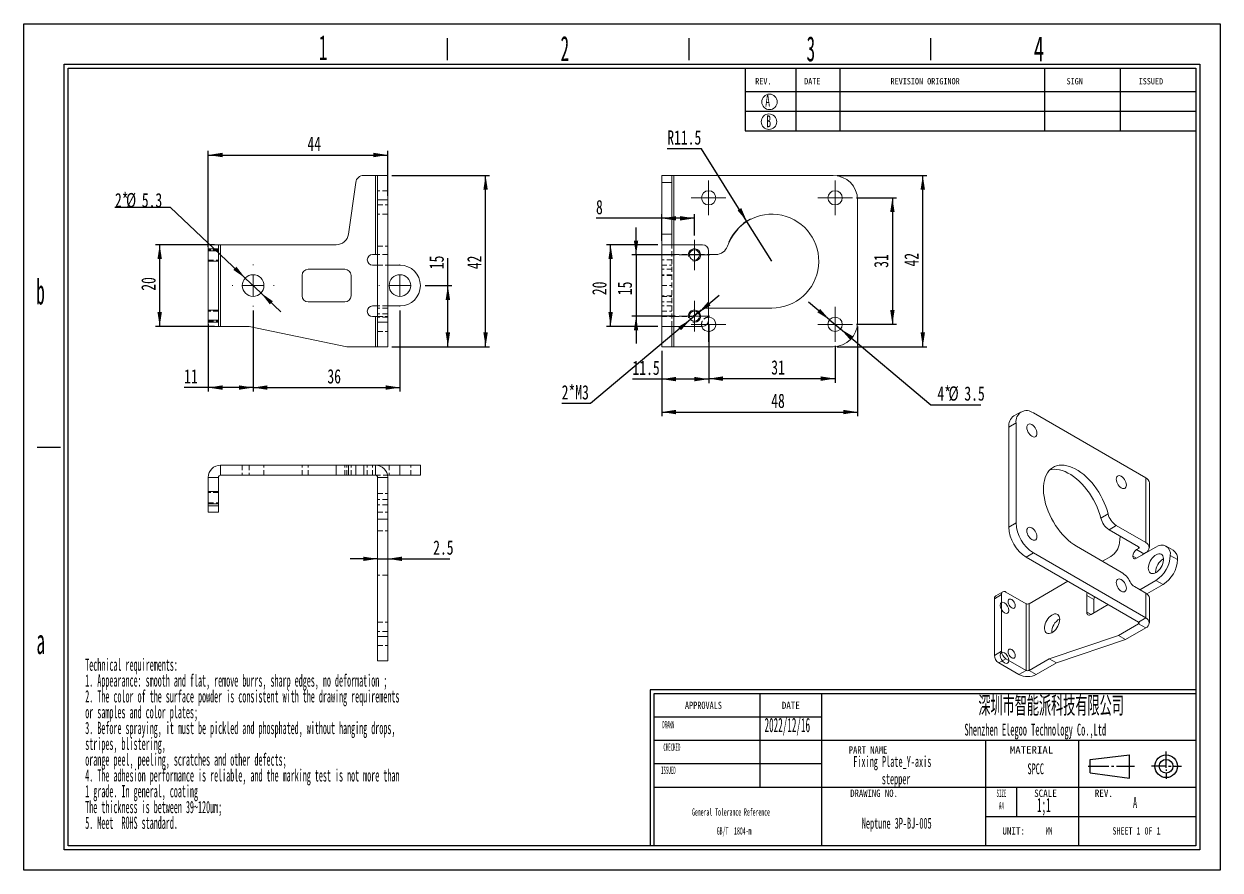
# Model space of a CAD drawing. Header units: millimetres. Extents: x 2 to 295, y 1 to 209.
import ezdxf

# ---------------------------------------------------------------- set-up
doc = ezdxf.new("R2010")
doc.units = ezdxf.units.MM
doc.linetypes.add('CENTER', pattern=[10.16, 6.35, -1.27, 1.27, -1.27])
doc.linetypes.add('HIDDEN', pattern=[1.905, 1.27, -0.635])
doc.layers.add('DIM', color=5, linetype='Continuous')
doc.layers.add('SLD-0', color=179, linetype='Continuous')
doc.layers.add('中心线', color=1, linetype='CENTER', lineweight=15)
doc.styles.add('SLDTEXTSTYLE0', font='TXT', dxfattribs={"width": 0.56})
doc.styles.add('SLDTEXTSTYLE1', font='TXT', dxfattribs={"width": 0.469})
doc.styles.add('SLDTEXTSTYLE10', font='TXT', dxfattribs={"width": 1.089})
doc.styles.add('SLDTEXTSTYLE11', font='TXT', dxfattribs={"width": 0.56, "bigfont": 'bigfont'})
doc.styles.add('SLDTEXTSTYLE12', font='TXT', dxfattribs={"width": 0.805625})
doc.styles.add('SLDTEXTSTYLE13', font='TXT', dxfattribs={"width": 0.7})
doc.styles.add('SLDTEXTSTYLE2', font='TXT', dxfattribs={"width": 0.484})
doc.styles.add('SLDTEXTSTYLE3', font='TXT', dxfattribs={"width": 0.40535})
doc.styles.add('SLDTEXTSTYLE4', font='TXT', dxfattribs={"width": 0.6})
doc.styles.add('SLDTEXTSTYLE5', font='TXT', dxfattribs={"width": 0.5025})
doc.styles.add('SLDTEXTSTYLE6', font='TXT', dxfattribs={"width": 0.9075})
doc.styles.add('SLDTEXTSTYLE7', font='TXT', dxfattribs={"width": 0.870455})
doc.styles.add('SLDTEXTSTYLE8', font='TXT', dxfattribs={"width": 0.7865})
doc.styles.add('SLDTEXTSTYLE9', font='TXT', dxfattribs={"width": 0.862222})
doc.dimstyles.new('SLDDIMSTYLE0', dxfattribs={"dimtxt": 3.5, "dimasz": 3.5, "dimexe": 0, "dimexo": 0.0625, "dimgap": 0.875, "dimtad": 2, "dimrnd": 1e-09, "dimzin": 12, "dimdsep": 46, "dimtxsty": 'SLDTEXTSTYLE1', "dimsah": 1, "dimcen": 0.09, "dimadec": 0, "dimazin": 3, "dimtfac": 1, "dimtofl": 0, "dimtmove": 0, "dimatfit": 3, "dimfxl": 0, "dimfrac": 2, "dimtolj": 1, "dimtzin": 12, "dimarcsym": 0})
doc.dimstyles.new('SLDDIMSTYLE1', dxfattribs={"dimtxt": 3.5, "dimasz": 3.5, "dimexe": 0, "dimexo": 0.0625, "dimgap": 0.875, "dimtad": 0, "dimtih": 1, "dimtoh": 1, "dimrnd": 1e-09, "dimzin": 12, "dimdsep": 46, "dimtxsty": 'SLDTEXTSTYLE1', "dimsah": 1, "dimcen": 0, "dimadec": 0, "dimazin": 3, "dimtfac": 1, "dimtmove": 0, "dimatfit": 3, "dimfxl": 0, "dimfrac": 2, "dimtolj": 1, "dimtzin": 12, "dimarcsym": 0})
doc.dimstyles.new('SLDDIMSTYLE2', dxfattribs={"dimtxt": 3.5, "dimasz": 3.5, "dimexe": 0, "dimexo": 0.0625, "dimgap": 0.875, "dimtad": 0, "dimtih": 1, "dimtoh": 1, "dimrnd": 1e-09, "dimzin": 12, "dimdsep": 46, "dimtxsty": 'SLDTEXTSTYLE1', "dimsah": 1, "dimcen": 0, "dimadec": 0, "dimazin": 3, "dimtfac": 1, "dimtofl": 0, "dimtmove": 0, "dimatfit": 3, "dimfxl": 0, "dimfrac": 2, "dimtolj": 1, "dimtzin": 12, "dimarcsym": 0})
doc.dimstyles.new('SLDDIMSTYLE3', dxfattribs={"dimtxt": 3.5, "dimasz": 3.5, "dimexe": 0, "dimexo": 0.0625, "dimgap": 0.875, "dimtad": 2, "dimrnd": 1e-09, "dimzin": 12, "dimdsep": 46, "dimtxsty": 'SLDTEXTSTYLE1', "dimsah": 1, "dimcen": 0.09, "dimadec": 0, "dimazin": 3, "dimtfac": 1, "dimtmove": 0, "dimatfit": 0, "dimfxl": 0, "dimfrac": 2, "dimtolj": 1, "dimtzin": 12, "dimarcsym": 0})
doc.dimstyles.new('SLDDIMSTYLE4', dxfattribs={"dimtxt": 3.5, "dimasz": 3.5, "dimexe": 0, "dimexo": 0.0625, "dimgap": 0.875, "dimtad": 0, "dimtih": 1, "dimtoh": 1, "dimrnd": 1e-09, "dimzin": 12, "dimdsep": 46, "dimtxsty": 'SLDTEXTSTYLE1', "dimsah": 1, "dimcen": 0, "dimadec": 0, "dimazin": 3, "dimtfac": 1, "dimtmove": 0, "dimatfit": 3, "dimfxl": 0, "dimfrac": 2, "dimtolj": 1, "dimtzin": 12, "dimarcsym": 0})
doc.dimstyles.new('SLDDIMSTYLE5', dxfattribs={"dimtxt": 3.5, "dimasz": 3.5, "dimexe": 0, "dimexo": 0.0625, "dimgap": 0.875, "dimtad": 0, "dimtih": 1, "dimtoh": 1, "dimrnd": 1e-09, "dimzin": 12, "dimdsep": 46, "dimtxsty": 'SLDTEXTSTYLE1', "dimsah": 1, "dimcen": 0, "dimadec": 0, "dimazin": 3, "dimtfac": 1, "dimtmove": 0, "dimatfit": 3, "dimfxl": 0, "dimfrac": 2, "dimtolj": 1, "dimtzin": 12, "dimarcsym": 0})

# ---------------------------------------------------------------- blocks, each defined once
blk = doc.blocks.new('SW_NOTE_0')
at = {"layer": 'SLD-0', "color": 0, "attachment_point": 2, "style": 'SLDTEXTSTYLE0'}
for s, insert, char_height in [('Fixing Plate_Y-axis', (11.94, 3.41), 2.6458), ('stepper', (12.89, -0.85), 2.646)]:
    blk.add_mtext(s, dxfattribs=dict(at, insert=insert, char_height=char_height))
blk = doc.blocks.new('SW_NOTE_1')
at = {"layer": 'SLD-0', "color": 0, "char_height": 3, "attachment_point": 1, "style": 'SLDTEXTSTYLE2'}
for s, insert in [('Technical requirements:', (0, 3.87)), ('1. Appearance: smooth and flat, remove burrs, sharp edges, no deformation ;', (0, -0.01)), ('2. The color of the surface powder is consistent with the drawing requirements', (0, -3.88)), ('or samples and color plates;', (0, -7.76)), ('3. Before spraying, it must be pickled and phosphated, without hanging drops,', (0, -11.63)), ('stripes, blistering,', (0, -15.51)), ('orange peel, peeling, scratches and other defects;', (0, -19.38)), ('4. The adhesion performance is reliable, and the marking test is not more than', (0, -23.26)), ('1 grade. In general, coating', (0, -27.13)), ('The thickness is between 39~120um;', (0, -31.01)), ('5. Meet  ROHS standard.', (0, -34.88))]:
    blk.add_mtext(s, dxfattribs=dict(at, insert=insert))
blk = doc.blocks.new('SW_NOTE_2')
at = {"layer": 'SLD-0', "color": 0, "char_height": 1.7927, "attachment_point": 2, "style": 'SLDTEXTSTYLE2'}
for s, insert in [('General Tolerance Reference', (12.75, 2.31)), ('GB/T  1804-m', (13.51, -2.32))]:
    blk.add_mtext(s, dxfattribs=dict(at, insert=insert))
blk = doc.blocks.new('_D')
at = {"layer": 'DIM'}
for p, q in [((47.01, 154.05), (47.01, 177.55)), ((47.01, 176.55), (91.01, 176.55)), ((91.01, 166.55), (91.01, 177.55))]:
    blk.add_line(p, q, dxfattribs=at)
for points in [[(47.01, 176.55), (50.51, 176.01), (50.51, 177.09)], [(91.01, 176.55), (87.51, 177.09), (87.51, 176.01)]]:
    blk.add_solid(points, dxfattribs=at)
at = {"layer": 'DIM', "insert": (71.33, 181.06), "char_height": 3.5, "attachment_point": 1, "style": 'SLDTEXTSTYLE13'}
blk.add_mtext('44', dxfattribs=at)
blk = doc.blocks.new('_D_1')
at = {"layer": 'DIM'}
for p, q in [((58.01, 138.4), (58.01, 118.55)), ((94.01, 138.4), (94.01, 118.55)), ((58.01, 119.55), (94.01, 119.55))]:
    blk.add_line(p, q, dxfattribs=at)
for points in [[(58.01, 119.55), (61.51, 119.01), (61.51, 120.09)], [(94.01, 119.55), (90.51, 120.09), (90.51, 119.01)]]:
    blk.add_solid(points, dxfattribs=at)
at = {"layer": 'DIM', "insert": (76.22, 124.06), "char_height": 3.5, "attachment_point": 1, "style": 'SLDTEXTSTYLE13'}
blk.add_mtext('36', dxfattribs=at)
blk = doc.blocks.new('_D_2')
at = {"layer": 'DIM'}
for p, q in [((58.01, 138.4), (58.01, 118.55)), ((47.01, 135.05), (47.01, 118.55)), ((47.01, 119.55), (41.1, 119.55)), ((58.01, 119.55), (47.01, 119.55))]:
    blk.add_line(p, q, dxfattribs=at)
for points in [[(47.01, 119.55), (50.51, 119.01), (50.51, 120.09)], [(58.01, 119.55), (54.51, 120.09), (54.51, 119.01)]]:
    blk.add_solid(points, dxfattribs=at)
at = {"layer": 'DIM', "insert": (41.1, 124.06), "char_height": 3.5, "attachment_point": 1, "style": 'SLDTEXTSTYLE13'}
blk.add_mtext('11', dxfattribs=at)
blk = doc.blocks.new('_D_3')
at = {"layer": 'DIM'}
for p, q in [((48.51, 154.55), (34.1, 154.55)), ((35.1, 134.55), (35.1, 154.55)), ((48.51, 134.55), (34.1, 134.55))]:
    blk.add_line(p, q, dxfattribs=at)
for points in [[(35.1, 154.55), (34.56, 151.05), (35.64, 151.05)], [(35.1, 134.55), (35.64, 138.05), (34.56, 138.05)]]:
    blk.add_solid(points, dxfattribs=at)
at = {"layer": 'DIM', "insert": (30.59, 143.28), "char_height": 3.5, "attachment_point": 1, "rotation": 90, "style": 'SLDTEXTSTYLE13'}
blk.add_mtext('20', dxfattribs=at)
blk = doc.blocks.new('_D_4')
at = {"layer": 'DIM'}
for p, q in [((92.01, 171.55), (116.01, 171.55)), ((115.01, 129.55), (115.01, 171.55)), ((92.01, 129.55), (116.01, 129.55))]:
    blk.add_line(p, q, dxfattribs=at)
for points in [[(115.01, 171.55), (114.47, 168.05), (115.55, 168.05)], [(115.01, 129.55), (115.55, 133.05), (114.47, 133.05)]]:
    blk.add_solid(points, dxfattribs=at)
at = {"layer": 'DIM', "insert": (110.5, 148.56), "char_height": 3.5, "attachment_point": 1, "rotation": 90, "style": 'SLDTEXTSTYLE13'}
blk.add_mtext('42', dxfattribs=at)
blk = doc.blocks.new('_D_5')
at = {"layer": 'DIM'}
for p, q in [((105.76, 144.55), (105.76, 151.28)), ((100.16, 144.55), (106.76, 144.55)), ((105.76, 129.55), (105.76, 144.55)), ((92.01, 129.55), (106.76, 129.55))]:
    blk.add_line(p, q, dxfattribs=at)
for points in [[(105.76, 144.55), (105.22, 141.05), (106.3, 141.05)], [(105.76, 129.55), (106.3, 133.05), (105.22, 133.05)]]:
    blk.add_solid(points, dxfattribs=at)
at = {"layer": 'DIM', "insert": (101.24, 148.56), "char_height": 3.5, "attachment_point": 1, "rotation": 90, "style": 'SLDTEXTSTYLE13'}
blk.add_mtext('15', dxfattribs=at)
blk = doc.blocks.new('_D_6')
at = {"layer": 'DIM'}
for p, q in [((37.75, 163.72), (24.13, 163.72)), ((56.09, 146.37), (37.75, 163.72)), ((59.94, 142.73), (56.09, 146.37)), ((59.94, 142.73), (64.83, 138.1))]:
    blk.add_line(p, q, dxfattribs=at)
for points in [[(56.09, 146.37), (53.92, 149.17), (53.18, 148.38)], [(59.94, 142.73), (62.11, 139.93), (62.85, 140.71)]]:
    blk.add_solid(points, dxfattribs=at)
at = {"layer": 'DIM', "char_height": 3.5, "attachment_point": 1, "style": 'SLDTEXTSTYLE13'}
for s, insert in [('2*', (24.13, 167.23)), ('%%c', (26.85, 167.23)), ('5.3', (30.72, 167.23))]:
    blk.add_mtext(s, dxfattribs=dict(at, insert=insert))
blk = doc.blocks.new('SW_CENTERMARKSYMBOL_0')
at = {"layer": '中心线', "color": 0}
for p, q in [((0, 5), (0, 5.15)), ((-5, 0), (-5.15, 0)), ((0, 0), (-2.5, 0)), ((0, 0), (0, 2.5)), ((0, 0), (0, -2.5)), ((0, 0), (2.5, 0)), ((5, 0), (5.15, 0)), ((0, -5), (0, -5.15))]:
    blk.add_line(p, q, dxfattribs=at)
blk = doc.blocks.new('SW_CENTERMARKSYMBOL_1')
at = {"layer": '中心线', "color": 0}
for p, q in [((0, 5), (0, 5.15)), ((-5, 0), (-5.15, 0)), ((0, 0), (-2.5, 0)), ((0, 0), (0, 2.5)), ((0, 0), (0, -2.5)), ((0, 0), (2.5, 0)), ((5, 0), (5.15, 0)), ((0, -5), (0, -5.15))]:
    blk.add_line(p, q, dxfattribs=at)
blk = doc.blocks.new('_D_7')
at = {"layer": 'DIM'}
for p, q in [((206.21, 134.55), (206.21, 112.55)), ((158.21, 128.55), (158.21, 112.55)), ((158.21, 113.55), (206.21, 113.55))]:
    blk.add_line(p, q, dxfattribs=at)
for points in [[(158.21, 113.55), (161.71, 113.01), (161.71, 114.09)], [(206.21, 113.55), (202.71, 114.09), (202.71, 113.01)]]:
    blk.add_solid(points, dxfattribs=at)
at = {"layer": 'DIM', "insert": (185.05, 118.06), "char_height": 3.5, "attachment_point": 1, "style": 'SLDTEXTSTYLE13'}
blk.add_mtext('48', dxfattribs=at)
blk = doc.blocks.new('_D_8')
at = {"layer": 'DIM'}
for p, q in [((169.71, 129.8), (169.71, 120.74)), ((200.71, 129.8), (200.71, 120.74)), ((169.71, 121.74), (200.71, 121.74))]:
    blk.add_line(p, q, dxfattribs=at)
for points in [[(169.71, 121.74), (173.21, 121.2), (173.21, 122.28)], [(200.71, 121.74), (197.21, 122.28), (197.21, 121.2)]]:
    blk.add_solid(points, dxfattribs=at)
at = {"layer": 'DIM', "insert": (185.05, 126.25), "char_height": 3.5, "attachment_point": 1, "style": 'SLDTEXTSTYLE13'}
blk.add_mtext('31', dxfattribs=at)
blk = doc.blocks.new('_D_9')
at = {"layer": 'DIM'}
for p, q in [((201.21, 171.55), (223.21, 171.55)), ((222.21, 129.55), (222.21, 171.55)), ((201.21, 129.55), (223.21, 129.55))]:
    blk.add_line(p, q, dxfattribs=at)
for points in [[(222.21, 171.55), (221.67, 168.05), (222.75, 168.05)], [(222.21, 129.55), (222.75, 133.05), (221.67, 133.05)]]:
    blk.add_solid(points, dxfattribs=at)
at = {"layer": 'DIM', "insert": (217.7, 149.22), "char_height": 3.5, "attachment_point": 1, "rotation": 90, "style": 'SLDTEXTSTYLE13'}
blk.add_mtext('42', dxfattribs=at)
blk = doc.blocks.new('_D_10')
at = {"layer": 'DIM'}
for p, q in [((205.96, 166.05), (215.76, 166.05)), ((214.76, 166.05), (214.76, 135.05)), ((205.96, 135.05), (215.76, 135.05))]:
    blk.add_line(p, q, dxfattribs=at)
for points in [[(214.76, 166.05), (214.22, 162.55), (215.3, 162.55)], [(214.76, 135.05), (215.3, 138.55), (214.22, 138.55)]]:
    blk.add_solid(points, dxfattribs=at)
at = {"layer": 'DIM', "insert": (210.25, 148.9), "char_height": 3.5, "attachment_point": 1, "rotation": 90, "style": 'SLDTEXTSTYLE13'}
blk.add_mtext('31', dxfattribs=at)
blk = doc.blocks.new('_D_11')
at = {"layer": 'DIM'}
for p, q in [((167.95, 178.08), (159.56, 178.08)), ((179.1, 160.29), (167.95, 178.08)), ((185.21, 150.55), (179.1, 160.29))]:
    blk.add_line(p, q, dxfattribs=at)
blk.add_arc((185.21, 150.55), 11.5, 117.1092, 156.5341, dxfattribs=at)
blk.add_solid([(179.1, 160.29), (177.7, 163.54), (176.79, 162.97)], dxfattribs=at)
at = {"layer": 'DIM', "insert": (159.56, 182.59), "char_height": 3.5, "attachment_point": 1, "style": 'SLDTEXTSTYLE13'}
blk.add_mtext('R11.5', dxfattribs=at)
blk = doc.blocks.new('_D_12')
at = {"layer": 'DIM'}
for p, q in [((157.21, 154.55), (144.66, 154.55)), ((145.66, 134.55), (145.66, 154.55)), ((157.21, 134.55), (144.66, 134.55))]:
    blk.add_line(p, q, dxfattribs=at)
for points in [[(145.66, 154.55), (145.13, 151.05), (146.2, 151.05)], [(145.66, 134.55), (146.2, 138.05), (145.13, 138.05)]]:
    blk.add_solid(points, dxfattribs=at)
at = {"layer": 'DIM', "insert": (141.15, 142.2), "char_height": 3.5, "attachment_point": 1, "rotation": 90, "style": 'SLDTEXTSTYLE13'}
blk.add_mtext('20', dxfattribs=at)
blk = doc.blocks.new('_D_13')
at = {"layer": 'DIM'}
for p, q in [((169.71, 135.05), (169.71, 120.62)), ((158.21, 128.55), (158.21, 120.62)), ((158.21, 121.62), (151.03, 121.62)), ((169.71, 121.62), (158.21, 121.62))]:
    blk.add_line(p, q, dxfattribs=at)
for points in [[(158.21, 121.62), (161.71, 121.09), (161.71, 122.16)], [(169.71, 121.62), (166.21, 122.16), (166.21, 121.09)]]:
    blk.add_solid(points, dxfattribs=at)
at = {"layer": 'DIM', "insert": (151.03, 126.14), "char_height": 3.5, "attachment_point": 1, "style": 'SLDTEXTSTYLE13'}
blk.add_mtext('11.5', dxfattribs=at)
blk = doc.blocks.new('_D_14')
at = {"layer": 'DIM'}
for p, q in [((151.91, 152.05), (151.91, 158.78)), ((161.46, 152.05), (150.91, 152.05)), ((151.91, 152.05), (151.91, 137.05)), ((161.46, 137.05), (150.91, 137.05)), ((151.91, 137.05), (151.91, 130.32))]:
    blk.add_line(p, q, dxfattribs=at)
for points in [[(151.91, 152.05), (152.44, 155.55), (151.37, 155.55)], [(151.91, 137.05), (151.37, 133.55), (152.44, 133.55)]]:
    blk.add_solid(points, dxfattribs=at)
at = {"layer": 'DIM', "insert": (147.39, 142.2), "char_height": 3.5, "attachment_point": 1, "rotation": 90, "style": 'SLDTEXTSTYLE13'}
blk.add_mtext('15', dxfattribs=at)
blk = doc.blocks.new('_D_15')
at = {"layer": 'DIM'}
for p, q in [((158.21, 155.55), (158.21, 162.03)), ((166.21, 156.8), (166.21, 162.03)), ((158.21, 161.03), (142.09, 161.03)), ((166.21, 161.03), (158.21, 161.03))]:
    blk.add_line(p, q, dxfattribs=at)
for points in [[(158.21, 161.03), (161.71, 160.49), (161.71, 161.57)], [(166.21, 161.03), (162.71, 161.57), (162.71, 160.49)]]:
    blk.add_solid(points, dxfattribs=at)
at = {"layer": 'DIM', "insert": (142.09, 165.54), "char_height": 3.5, "attachment_point": 1, "style": 'SLDTEXTSTYLE13'}
blk.add_mtext('8', dxfattribs=at)
blk = doc.blocks.new('_D_16')
at = {"layer": 'DIM'}
for p, q in [((167.17, 137.85), (172.32, 142.18)), ((167.17, 137.85), (165.25, 136.24)), ((165.25, 136.24), (140.7, 115.62)), ((140.7, 115.62), (133.67, 115.62))]:
    blk.add_line(p, q, dxfattribs=at)
for points in [[(167.17, 137.85), (170.19, 139.69), (169.5, 140.51)], [(165.25, 136.24), (162.23, 134.4), (162.92, 133.58)]]:
    blk.add_solid(points, dxfattribs=at)
at = {"layer": 'DIM', "insert": (133.67, 120.14), "char_height": 3.5, "attachment_point": 1, "style": 'SLDTEXTSTYLE13'}
blk.add_mtext('2*M3', dxfattribs=at)
blk = doc.blocks.new('_D_17')
at = {"layer": 'DIM'}
for p, q in [((199.37, 136.17), (194.21, 140.5)), ((199.37, 136.17), (202.05, 133.92)), ((202.05, 133.92), (224.22, 115.34)), ((224.22, 115.34), (236.48, 115.34))]:
    blk.add_line(p, q, dxfattribs=at)
for points in [[(199.37, 136.17), (197.03, 138.83), (196.34, 138.01)], [(202.05, 133.92), (204.39, 131.26), (205.08, 132.09)]]:
    blk.add_solid(points, dxfattribs=at)
at = {"layer": 'DIM', "char_height": 3.5, "attachment_point": 1, "style": 'SLDTEXTSTYLE13'}
for s, insert in [('4*', (225.8, 119.85)), ('%%c', (228.53, 119.85)), ('3.5', (232.4, 119.85))]:
    blk.add_mtext(s, dxfattribs=dict(at, insert=insert))
blk = doc.blocks.new('SW_CENTERMARKSYMBOL_2')
at = {"layer": '中心线', "color": 0}
for p, q in [((0, 2.5), (0, 3.75)), ((-2.5, 0), (-3.75, 0)), ((0, 0), (-2.5, 0)), ((0, 0), (0, 2.5)), ((0, 0), (0, -2.5)), ((0, 0), (2.5, 0)), ((2.5, 0), (3.75, 0)), ((0, -2.5), (0, -3.75))]:
    blk.add_line(p, q, dxfattribs=at)
blk = doc.blocks.new('SW_CENTERMARKSYMBOL_3')
at = {"layer": '中心线', "color": 0}
for p, q in [((0, 2.5), (0, 3.75)), ((-2.5, 0), (-3.75, 0)), ((0, 0), (-2.5, 0)), ((0, 0), (0, 2.5)), ((0, 0), (0, -2.5)), ((0, 0), (2.5, 0)), ((2.5, 0), (3.75, 0)), ((0, -2.5), (0, -3.75))]:
    blk.add_line(p, q, dxfattribs=at)
blk = doc.blocks.new('SW_CENTERMARKSYMBOL_4')
at = {"layer": '中心线', "color": 0}
for p, q in [((0, 2.5), (0, 4.25)), ((-2.5, 0), (-4.25, 0)), ((0, 0), (-2.5, 0)), ((0, 0), (0, 2.5)), ((0, 0), (0, -2.5)), ((0, 0), (2.5, 0)), ((2.5, 0), (4.25, 0)), ((0, -2.5), (0, -4.25))]:
    blk.add_line(p, q, dxfattribs=at)
blk = doc.blocks.new('SW_CENTERMARKSYMBOL_5')
at = {"layer": '中心线', "color": 0}
for p, q in [((0, 2.5), (0, 4.25)), ((-2.5, 0), (-4.25, 0)), ((0, 0), (-2.5, 0)), ((0, 0), (0, 2.5)), ((0, 0), (0, -2.5)), ((0, 0), (2.5, 0)), ((2.5, 0), (4.25, 0)), ((0, -2.5), (0, -4.25))]:
    blk.add_line(p, q, dxfattribs=at)
blk = doc.blocks.new('SW_CENTERMARKSYMBOL_6')
at = {"layer": '中心线', "color": 0}
for p, q in [((0, 2.5), (0, 4.25)), ((-2.5, 0), (-4.25, 0)), ((0, 0), (-2.5, 0)), ((0, 0), (0, 2.5)), ((0, 0), (0, -2.5)), ((0, 0), (2.5, 0)), ((2.5, 0), (4.25, 0)), ((0, -2.5), (0, -4.25))]:
    blk.add_line(p, q, dxfattribs=at)
blk = doc.blocks.new('SW_CENTERMARKSYMBOL_7')
at = {"layer": '中心线', "color": 0}
for p, q in [((0, 2.5), (0, 4.25)), ((-2.5, 0), (-4.25, 0)), ((0, 0), (-2.5, 0)), ((0, 0), (0, 2.5)), ((0, 0), (0, -2.5)), ((0, 0), (2.5, 0)), ((2.5, 0), (4.25, 0)), ((0, -2.5), (0, -4.25))]:
    blk.add_line(p, q, dxfattribs=at)
blk = doc.blocks.new('_D_18')
at = {"layer": 'DIM'}
for p, q in [((88.51, 77.57), (81.78, 77.57)), ((88.51, 77.57), (91.01, 77.57)), ((91.01, 77.57), (106.25, 77.57))]:
    blk.add_line(p, q, dxfattribs=at)
for points in [[(88.51, 77.57), (85.01, 78.11), (85.01, 77.04)], [(91.01, 77.57), (94.51, 77.04), (94.51, 78.11)]]:
    blk.add_solid(points, dxfattribs=at)
at = {"layer": 'DIM', "insert": (102.16, 82.09), "char_height": 3.5, "attachment_point": 1, "style": 'SLDTEXTSTYLE13'}
blk.add_mtext('2.5', dxfattribs=at)

msp = doc.modelspace()

# ---------------------------------------------------------------- linework, layer by layer
at = {"color": 7, "linetype": 'Continuous', "lineweight": 15}
for p, q in [((85.141, 171.547), (88.013, 171.547)), ((88.513, 171.547), (88.013, 171.547)), ((88.013, 171.547), (88.013, 152.147)), ((88.513, 165.547), (88.513, 171.547)), ((88.513, 171.547), (91.013, 171.547)), ((91.013, 171.547), (91.013, 165.547)), ((158.209, 171.547), (160.709, 171.547)), ((158.209, 169.826), (158.209, 171.547)), ((160.709, 171.547), (160.709, 169.826)), ((161.209, 171.547), (160.709, 171.547)), ((161.209, 154.547), (161.209, 171.547)), ((200.209, 171.547), (161.209, 171.547)), ((81.376, 157.13), (83.161, 169.826)), ((160.709, 169.826), (158.209, 169.826)), ((158.209, 157.13), (158.209, 169.826)), ((160.709, 157.13), (160.709, 169.826)), ((91.013, 165.547), (88.513, 165.547)), ((88.513, 135.547), (88.513, 165.547)), ((91.013, 135.547), (91.013, 165.547)), ((206.209, 135.547), (206.209, 165.547)), ((158.209, 157.13), (160.709, 157.13)), ((158.209, 154.547), (158.209, 157.13)), ((160.709, 157.13), (160.709, 154.547)), ((47.013, 154.547), (49.513, 154.547)), ((47.013, 153.047), (47.013, 154.547)), ((47.013, 136.047), (47.013, 153.047)), ((49.513, 153.047), (47.013, 153.047)), ((49.513, 154.547), (49.513, 153.047)), ((50.013, 154.547), (49.513, 154.547)), ((49.513, 136.047), (49.513, 153.047)), ((50.013, 134.547), (50.013, 154.547)), ((50.013, 154.547), (78.405, 154.547)), ((158.209, 154.547), (161.209, 154.547)), ((158.209, 134.547), (158.209, 154.547)), ((161.209, 134.547), (161.209, 154.547)), ((168.209, 154.547), (161.209, 154.547)), ((169.709, 136.047), (169.709, 153.047)), ((88.013, 152.147), (87.313, 152.147)), ((88.013, 152.147), (88.513, 152.147)), ((164.963, 152.147), (167.455, 152.147)), ((169.709, 152.147), (171.458, 152.147)), ((70.013, 142.047), (70.013, 147.047)), ((71.513, 148.547), (80.513, 148.547)), ((82.013, 147.047), (82.013, 142.047)), ((87.313, 149.547), (88.513, 149.547)), ((91.013, 149.547), (94.013, 149.547)), ((80.513, 140.547), (71.513, 140.547)), ((88.513, 139.547), (87.313, 139.547)), ((94.013, 139.547), (91.013, 139.547)), ((185.209, 139.047), (169.709, 139.047)), ((47.013, 136.047), (49.513, 136.047)), ((47.013, 134.547), (47.013, 136.047)), ((49.513, 136.047), (49.513, 134.547)), ((88.013, 136.947), (87.313, 136.947)), ((88.013, 136.947), (88.013, 129.547)), ((88.013, 136.947), (88.513, 136.947)), ((88.513, 135.547), (91.013, 135.547)), ((88.513, 129.547), (88.513, 135.547)), ((91.013, 135.547), (91.013, 129.547)), ((164.963, 136.947), (165.15, 136.947)), ((49.513, 134.547), (47.013, 134.547)), ((49.513, 134.547), (50.013, 134.547)), ((57.013, 134.547), (50.013, 134.547)), ((57.013, 134.547), (81.013, 129.547)), ((161.209, 134.547), (158.209, 134.547)), ((158.209, 134.547), (158.209, 129.547)), ((160.709, 134.547), (160.709, 129.547)), ((161.209, 134.547), (168.209, 134.547)), ((161.209, 129.547), (161.209, 134.547)), ((88.013, 129.547), (81.013, 129.547)), ((88.013, 129.547), (88.513, 129.547)), ((91.013, 129.547), (88.513, 129.547)), ((160.709, 129.547), (158.209, 129.547)), ((160.709, 129.547), (161.209, 129.547)), ((161.209, 129.547), (200.209, 129.547)), ((246.321, 113.615), (244.553, 112.595)), ((249.321, 113.318), (276.898, 97.398)), ((245.078, 110.868), (243.31, 109.848)), ((243.31, 85.352), (243.31, 109.848)), ((245.078, 86.372), (245.078, 110.868)), ((50.013, 98.047), (50.013, 100.547)), ((50.013, 100.547), (78.405, 100.547)), ((78.405, 98.047), (78.405, 100.547)), ((78.405, 100.547), (81.376, 100.547)), ((81.376, 100.547), (81.376, 98.047)), ((81.376, 100.547), (83.161, 100.547)), ((83.161, 98.047), (83.161, 100.547)), ((83.161, 100.547), (85.141, 100.547)), ((85.141, 100.547), (85.141, 98.047)), ((85.141, 100.547), (88.013, 100.547)), ((88.013, 98.047), (88.013, 100.547)), ((88.013, 100.547), (94.013, 100.547)), ((94.013, 98.047), (94.013, 100.547)), ((94.013, 100.547), (99.013, 100.547)), ((99.013, 100.547), (99.013, 98.047)), ((49.513, 97.547), (47.013, 97.547)), ((47.013, 90.547), (47.013, 97.547)), ((49.513, 90.547), (49.513, 97.547)), ((50.013, 98.047), (78.405, 98.047)), ((81.376, 98.047), (78.405, 98.047)), ((81.376, 98.047), (83.161, 98.047)), ((85.141, 98.047), (83.161, 98.047)), ((85.141, 98.047), (88.013, 98.047)), ((88.513, 97.547), (91.013, 97.547)), ((88.513, 58.547), (88.513, 97.547)), ((90.971, 98.047), (94.013, 98.047)), ((91.013, 58.547), (91.013, 97.547)), ((99.013, 98.047), (94.013, 98.047)), ((276.898, 81.558), (276.898, 97.398)), ((277.776, 80.333), (277.776, 96.174)), ((47.013, 90.547), (49.513, 90.547)), ((47.013, 89.047), (47.013, 90.547)), ((49.513, 89.047), (47.013, 89.047)), ((49.513, 90.547), (49.513, 89.047)), ((265.871, 87.555), (267.639, 88.575)), ((243.31, 85.352), (245.078, 86.372)), ((269.651, 85.741), (267.883, 84.721)), ((276.898, 81.558), (269.651, 85.741)), ((275.13, 80.537), (267.883, 84.721)), ((270.437, 81.488), (270.624, 83.138)), ((259.927, 80.658), (270.887, 74.331)), ((274.635, 77.72), (279.373, 80.455)), ((275.13, 80.129), (274.635, 79.843)), ((274.635, 79.843), (276.403, 78.823)), ((275.13, 80.537), (275.13, 80.129)), ((283.64, 79.682), (281.872, 80.703)), ((249.321, 79.024), (247.553, 78.003)), ((275.13, 62.083), (247.553, 78.003)), ((276.898, 63.104), (249.321, 79.024)), ((266.289, 76.985), (268.336, 78.167)), ((273.716, 78.251), (274.635, 77.72)), ((276.898, 79.108), (276.403, 78.823)), ((284.676, 77.393), (282.908, 78.413)), ((279.267, 74.27), (279.269, 74.152)), ((248.26, 66.577), (257.803, 72.086)), ((276.898, 69.146), (274.111, 70.755)), ((279.373, 72.29), (275.412, 70.004)), ((281.14, 71.269), (277.161, 68.972)), ((281.14, 71.269), (279.373, 72.29)), ((241.542, 68.822), (239.775, 67.801)), ((239.775, 53.92), (239.775, 67.801)), ((241.853, 69.508), (240.085, 68.488)), ((241.542, 54.941), (241.542, 68.822)), ((242.603, 69.434), (247.553, 66.577)), ((262.402, 64.534), (262.402, 68.617)), ((262.402, 68.617), (264.17, 67.596)), ((264.17, 64.33), (264.17, 67.596)), ((276.898, 63.104), (276.898, 69.146)), ((277.776, 61.879), (277.776, 67.922)), ((247.553, 66.577), (247.553, 50.246)), ((248.26, 50.246), (248.26, 66.577)), ((262.402, 64.534), (263.463, 63.922)), ((267.704, 66.37), (263.463, 63.922)), ((275.13, 61.675), (270.18, 58.818)), ((275.13, 62.083), (276.898, 63.104)), ((275.13, 62.083), (275.13, 61.675)), ((275.13, 61.675), (276.898, 60.655)), ((253.21, 53.103), (270.18, 58.818)), ((270.18, 58.818), (271.948, 57.797)), ((276.898, 60.655), (271.948, 57.797)), ((88.513, 58.547), (91.013, 58.547)), ((88.513, 52.547), (88.513, 58.547)), ((91.013, 58.547), (91.013, 52.547)), ((254.977, 52.083), (271.948, 57.797)), ((239.775, 53.92), (241.542, 54.941)), ((242.603, 53.103), (240.835, 52.083)), ((247.553, 50.246), (242.603, 53.103)), ((253.21, 53.103), (248.26, 50.246)), ((254.977, 52.083), (253.21, 53.103)), ((91.013, 52.547), (88.513, 52.547)), ((245.785, 49.225), (240.835, 52.083)), ((247.553, 50.246), (245.785, 49.225)), ((248.26, 50.246), (250.028, 49.225)), ((254.977, 52.083), (250.028, 49.225))]:
    msp.add_line(p, q, dxfattribs=at)
at = {"color": 7, "linetype": 'HIDDEN', "lineweight": 0}
for p, q in [((91.013, 167.797), (88.513, 167.797)), ((88.513, 164.297), (91.013, 164.297)), ((91.013, 162.047), (88.513, 162.047)), ((49.513, 153.297), (47.013, 153.297)), ((88.513, 154.195), (91.013, 154.195)), ((160.709, 134.547), (160.709, 154.547)), ((47.013, 150.797), (49.513, 150.797)), ((91.013, 152.147), (88.513, 152.147)), ((160.709, 152.147), (158.209, 152.147)), ((160.709, 150.847), (158.209, 150.847)), ((160.709, 152.147), (161.209, 152.147)), ((161.209, 152.147), (164.963, 152.147)), ((167.455, 152.147), (169.709, 152.147)), ((88.513, 149.547), (91.013, 149.547)), ((158.209, 149.547), (160.709, 149.547)), ((160.709, 148.547), (158.209, 148.547)), ((160.709, 147.197), (158.209, 147.197)), ((160.709, 147.047), (158.209, 147.047)), ((158.209, 144.547), (160.709, 144.547)), ((160.709, 142.047), (158.209, 142.047)), ((158.209, 141.897), (160.709, 141.897)), ((49.513, 138.297), (47.013, 138.297)), ((91.013, 139.547), (88.513, 139.547)), ((91.013, 139.047), (88.513, 139.047)), ((160.709, 140.547), (158.209, 140.547)), ((160.709, 139.547), (158.209, 139.547)), ((158.209, 138.247), (160.709, 138.247)), ((47.013, 135.797), (49.513, 135.797)), ((91.013, 137.647), (88.513, 137.647)), ((88.513, 136.947), (91.013, 136.947)), ((91.013, 136.797), (88.513, 136.797)), ((158.209, 136.947), (160.709, 136.947)), ((160.709, 136.947), (161.209, 136.947)), ((161.209, 136.947), (164.963, 136.947)), ((88.513, 133.297), (91.013, 133.297)), ((55.363, 100.547), (55.363, 98.047)), ((57.013, 100.547), (57.013, 98.047)), ((60.663, 98.047), (60.663, 100.547)), ((70.013, 98.047), (70.013, 100.547)), ((71.513, 98.047), (71.513, 100.547)), ((80.513, 98.047), (80.513, 100.547)), ((81.013, 98.047), (81.013, 100.547)), ((82.013, 98.047), (82.013, 100.547)), ((86.013, 98.047), (86.013, 100.547)), ((87.313, 98.047), (87.313, 100.547)), ((91.363, 100.547), (91.363, 98.047)), ((96.663, 98.047), (96.663, 100.547)), ((88.013, 98.047), (90.971, 98.047)), ((49.513, 93.797), (47.013, 93.797)), ((47.013, 91.297), (49.513, 91.297)), ((88.513, 93.607), (91.013, 93.607)), ((91.013, 92.087), (88.513, 92.087)), ((91.013, 90.797), (88.513, 90.797)), ((88.513, 89.047), (91.013, 89.047)), ((91.013, 87.298), (88.513, 87.298)), ((88.513, 87.297), (91.013, 87.297)), ((88.513, 84.453), (91.013, 84.453)), ((91.013, 73.547), (88.513, 73.547)), ((88.513, 62.047), (91.013, 62.047)), ((91.013, 59.797), (88.513, 59.797)), ((88.513, 56.297), (91.013, 56.297))]:
    msp.add_line(p, q, dxfattribs=at)
at = {"color": 7, "linetype": 'Continuous', "lineweight": 0}
for p, q in [((47.013, 153.547), (49.513, 153.547)), ((47.013, 150.547), (49.513, 150.547)), ((47.013, 138.547), (49.513, 138.547)), ((47.013, 135.547), (49.513, 135.547)), ((47.013, 94.047), (49.513, 94.047)), ((47.013, 94.047), (49.513, 94.047)), ((47.013, 91.047), (49.513, 91.047)), ((47.013, 91.047), (49.513, 91.047))]:
    msp.add_line(p, q, dxfattribs=at)
at = {"color": 7, "linetype": 'Continuous', "lineweight": 15, "flags": 128}
for points in [[(166.669, 137.647), (166.967, 137.959), (167.014, 138.003)], [(247.73, 109.746), (247.761, 109.41), (247.852, 109.055), (248, 108.699), (248.195, 108.36), (248.43, 108.054), (248.692, 107.797), (248.967, 107.603), (249.242, 107.479), (249.504, 107.434), (249.739, 107.469), (249.934, 107.582), (250.082, 107.768), (250.173, 108.017), (250.204, 108.317), (250.173, 108.653), (250.082, 109.008), (249.934, 109.364), (249.739, 109.703), (249.504, 110.009), (249.242, 110.266), (248.967, 110.46), (248.692, 110.584), (248.43, 110.629), (248.195, 110.594), (248, 110.481), (247.852, 110.295), (247.761, 110.046), (247.73, 109.746)], [(267.639, 88.575), (267.389, 89.474), (267.083, 90.377), (266.724, 91.278), (266.316, 92.17), (265.859, 93.046), (265.359, 93.9), (264.819, 94.725), (264.243, 95.516), (263.634, 96.266), (262.998, 96.97), (262.34, 97.623), (261.663, 98.22), (260.974, 98.756), (260.277, 99.228), (259.577, 99.632), (258.88, 99.965), (258.191, 100.224), (257.514, 100.408), (256.855, 100.516), (256.22, 100.546), (255.611, 100.498), (255.035, 100.373), (254.494, 100.171), (253.994, 99.895), (253.538, 99.545), (253.13, 99.126), (252.771, 98.639), (252.466, 98.088), (252.215, 97.478), (252.022, 96.813), (251.887, 96.098), (251.812, 95.338), (251.797, 94.539), (251.842, 93.707), (251.947, 92.847), (252.112, 91.967), (252.333, 91.073), (252.612, 90.171), (252.944, 89.268), (253.328, 88.371), (253.761, 87.486), (254.239, 86.62), (254.76, 85.78), (255.319, 84.971), (255.912, 84.2), (256.535, 83.472), (257.183, 82.793), (257.851, 82.168), (258.534, 81.601), (259.228, 81.096), (259.927, 80.658)], [(253.362, 99.379), (253.843, 99.477), (254.452, 99.525), (255.088, 99.495), (255.746, 99.388), (256.423, 99.204), (257.112, 98.944), (257.809, 98.611), (258.509, 98.207), (259.206, 97.735), (259.895, 97.199), (260.572, 96.602), (261.23, 95.949), (261.866, 95.245), (262.475, 94.495), (263.051, 93.704), (263.592, 92.879), (264.092, 92.025), (264.548, 91.149), (264.957, 90.258), (265.315, 89.357), (265.621, 88.454), (265.871, 87.555)], [(272.125, 95.663), (272.094, 95.999), (272.002, 96.354), (271.855, 96.71), (271.659, 97.049), (271.424, 97.355), (271.163, 97.611), (270.887, 97.806), (270.612, 97.929), (270.35, 97.975), (270.116, 97.94), (269.92, 97.827), (269.772, 97.641), (269.681, 97.392), (269.65, 97.092), (269.681, 96.756), (269.772, 96.401), (269.92, 96.045), (270.116, 95.705), (270.35, 95.4), (270.612, 95.143), (270.887, 94.948), (271.163, 94.825), (271.424, 94.78), (271.659, 94.815), (271.855, 94.928), (272.002, 95.114), (272.094, 95.363), (272.125, 95.663)], [(250.204, 83.004), (250.173, 83.34), (250.082, 83.695), (249.934, 84.051), (249.739, 84.391), (249.504, 84.696), (249.242, 84.953), (248.967, 85.148), (248.692, 85.271), (248.43, 85.316), (248.195, 85.281), (248, 85.168), (247.852, 84.982), (247.761, 84.733), (247.73, 84.433), (247.761, 84.097), (247.852, 83.742), (248, 83.386), (248.195, 83.047), (248.43, 82.741), (248.692, 82.485), (248.967, 82.29), (249.242, 82.167), (249.504, 82.121), (249.739, 82.156), (249.934, 82.269), (250.082, 82.455), (250.173, 82.704), (250.204, 83.004)], [(277.499, 75.291), (277.529, 74.922), (277.618, 74.599), (277.764, 74.334), (277.961, 74.134), (278.204, 74.006), (278.485, 73.954), (278.794, 73.98), (279.121, 74.083), (279.457, 74.259), (279.79, 74.503), (280.109, 74.808), (280.405, 75.162), (280.668, 75.556), (280.889, 75.976), (281.061, 76.408), (281.179, 76.839), (281.239, 77.256), (281.239, 77.644), (281.179, 77.991), (281.061, 78.286), (280.889, 78.519), (280.668, 78.684), (280.405, 78.774), (280.109, 78.787), (279.79, 78.723), (279.457, 78.583), (279.121, 78.371), (278.794, 78.096), (278.485, 77.765), (278.204, 77.39), (277.961, 76.981), (277.764, 76.554), (277.618, 76.12), (277.529, 75.694), (277.499, 75.291)], [(269.65, 71.779), (269.681, 71.443), (269.772, 71.088), (269.92, 70.732), (270.116, 70.393), (270.35, 70.087), (270.612, 69.83), (270.887, 69.636), (271.163, 69.512), (271.424, 69.467), (271.659, 69.502), (271.855, 69.615), (272.002, 69.801), (272.094, 70.05), (272.125, 70.35), (272.094, 70.686), (272.002, 71.041), (271.855, 71.397), (271.659, 71.736), (271.424, 72.042), (271.163, 72.299), (270.887, 72.493), (270.612, 72.617), (270.35, 72.662), (270.116, 72.627), (269.92, 72.514), (269.772, 72.328), (269.681, 72.079), (269.65, 71.779)], [(243.133, 67.087), (243.163, 66.805), (243.252, 66.508), (243.392, 66.216), (243.575, 65.948), (243.788, 65.723), (244.017, 65.556), (244.246, 65.458), (244.459, 65.437), (244.642, 65.494), (244.783, 65.624), (244.871, 65.819), (244.901, 66.066), (244.871, 66.348), (244.783, 66.645), (244.642, 66.937), (244.459, 67.205), (244.246, 67.43), (244.017, 67.597), (243.788, 67.694), (243.575, 67.716), (243.392, 67.659), (243.252, 67.529), (243.163, 67.333), (243.133, 67.087)], [(255.791, 62.759), (255.76, 62.355), (255.671, 61.929), (255.525, 61.496), (255.328, 61.068), (255.085, 60.66), (254.805, 60.284), (254.496, 59.953), (254.168, 59.678), (253.833, 59.467), (253.5, 59.327), (253.18, 59.262), (252.884, 59.275), (252.622, 59.365), (252.401, 59.53), (252.228, 59.764), (252.11, 60.059), (252.05, 60.406), (252.05, 60.794), (252.11, 61.21), (252.228, 61.641), (252.401, 62.074), (252.622, 62.493), (252.884, 62.887), (253.18, 63.242), (253.5, 63.546), (253.833, 63.79), (254.168, 63.966), (254.496, 64.069), (254.805, 64.095), (255.085, 64.043), (255.328, 63.915), (255.525, 63.715), (255.671, 63.45), (255.76, 63.128), (255.791, 62.759)], [(243.133, 54.839), (243.163, 54.557), (243.252, 54.26), (243.392, 53.967), (243.575, 53.7), (243.788, 53.475), (244.017, 53.308), (244.246, 53.21), (244.459, 53.189), (244.642, 53.246), (244.783, 53.376), (244.871, 53.571), (244.901, 53.818), (244.871, 54.1), (244.783, 54.397), (244.642, 54.689), (244.459, 54.957), (244.246, 55.182), (244.017, 55.349), (243.788, 55.446), (243.575, 55.467), (243.392, 55.411), (243.252, 55.281), (243.163, 55.085), (243.133, 54.839)]]:
    msp.add_lwpolyline(points, dxfattribs=at)
at = {"color": 7, "linetype": 'Continuous', "lineweight": 0, "flags": 128}
for points in [[(243.31, 64.944), (243.229, 65.459), (242.999, 65.989), (242.655, 66.453), (242.249, 66.781), (241.844, 66.922), (241.499, 66.855), (241.27, 66.59), (241.189, 66.168), (241.27, 65.653), (241.499, 65.123), (241.844, 64.659), (242.249, 64.331), (242.655, 64.19), (242.999, 64.257), (243.229, 64.522), (243.31, 64.944)], [(243.31, 52.696), (243.229, 53.211), (242.999, 53.741), (242.655, 54.205), (242.249, 54.533), (241.844, 54.674), (241.499, 54.607), (241.27, 54.342), (241.189, 53.92), (241.27, 53.405), (241.499, 52.875), (241.844, 52.411), (242.249, 52.083), (242.655, 51.942), (242.999, 52.009), (243.229, 52.273), (243.31, 52.696)]]:
    msp.add_lwpolyline(points, dxfattribs=at)
at = {"color": 7, "linetype": 'Continuous', "lineweight": 15}
for centre, radius in [((169.709, 166.047), 1.75), ((200.709, 166.047), 1.75), ((166.209, 152.047), 1.25), ((58.013, 144.547), 2.65), ((94.013, 144.547), 2.65), ((166.209, 137.047), 1.25), ((200.709, 135.047), 1.75)]:
    msp.add_circle(centre, radius, dxfattribs=at)
for centre, radius, start, end in [((85.141, 169.547), 2, 90, 172), ((200.209, 165.547), 6, 0, 90), ((185.209, 150.547), 11.5, 270, 161.50382), ((78.405, 157.547), 3, 270, 352), ((168.209, 153.047), 1.5, 0, 90), ((171.458, 155.147), 3, 270, 341.50382), ((87.313, 150.847), 1.3, 90, 180), ((87.313, 150.847), 1.3, 180, 270), ((71.513, 147.047), 1.5, 90, 180), ((80.513, 147.047), 1.5, 0, 90), ((94.013, 144.547), 5, 0, 90), ((94.013, 144.547), 5, 270, 0), ((71.513, 142.047), 1.5, 180, 270), ((80.513, 142.047), 1.5, 270, 0), ((87.313, 138.247), 1.3, 90, 180), ((87.313, 138.247), 1.3, 180, 270), ((165.15, 138.947), 2, 270, 319.4584), ((169.709, 135.047), 1.75, 196.60155, 0), ((168.209, 136.047), 1.5, 270, 0), ((169.709, 135.047), 1.75, 0, 90), ((200.209, 135.547), 6, 270, 0), ((246.199, 110.195), 2.91, 124.45521, 186.85699), ((247.673, 111.273), 2.626, 51.14744, 188.86331), ((50.013, 97.547), 3, 90, 180), ((88.013, 97.547), 3, 0, 90), ((50.013, 97.547), 0.5, 90, 180), ((88.013, 97.547), 0.5, 0, 90), ((276.313, 96.051), 1.468, 4.78217, 66.53797), ((272.202, 89.684), 4.696, 193.65299, 237.08861), ((252.496, 85.756), 9.194, 182.52016, 237.47984), ((254.263, 86.776), 9.194, 182.5201, 237.47991), ((270.434, 88.663), 4.696, 193.65299, 237.08861), ((265.795, 82.099), 4.682, 302.87444, 352.50148), ((275.711, 78.16), 1.998, 122.60547, 177.39451), ((275.052, 80.333), 0.218, 290.78351, 69.21649), ((276.42, 80.333), 1.315, 291.31254, 68.68748), ((280.753, 78.763), 2.184, 350.78596, 129.20331), ((282.161, 77.634), 2.527, 354.5293, 54.15855), ((274.276, 78.16), 0.568, 170.78598, 309.2033), ((277.249, 77.414), 1.643, 120.99298, 136.93389), ((283.236, 74.136), 3.972, 120.108, 178.06873), ((275.232, 78.763), 7.684, 302.60547, 357.39453), ((277, 77.742), 7.684, 302.60547, 357.39453), ((267.743, 69.335), 5.903, 26.26123, 57.81477), ((275.684, 73.253), 2.951, 206.2612, 237.81478), ((240.488, 67.892), 0.719, 124.05737, 187.25478), ((242.189, 68.927), 0.655, 50.79669, 189.214), ((264.389, 68.573), 1.988, 157.24683, 178.73744), ((266.157, 67.553), 1.988, 157.24683, 178.73744), ((276.277, 67.773), 1.507, 5.65328, 65.66687), ((247.906, 67.259), 0.769, 242.60959, 297.39035), ((263.049, 64.429), 0.655, 170.78597, 309.20328), ((257.768, 59.454), 3.954, 120.04951, 179.95587), ((275.052, 61.879), 0.218, 290.78351, 69.21649), ((276.42, 61.879), 1.315, 291.31254, 68.68748), ((242.077, 54.025), 2.305, 182.60549, 237.39453), ((243.845, 55.045), 2.305, 182.60549, 237.39453), ((247.906, 50.928), 0.769, 242.60959, 297.39035), ((247.906, 53.297), 4.591, 242.4805, 297.51948)]:
    msp.add_arc(centre, radius, start, end, dxfattribs=at)
at = {"color": 7, "linetype": 'Continuous', "lineweight": 0}
for centre in [(166.209, 152.047), (166.209, 137.047)]:
    msp.add_arc(centre, 1.5, 255, 195, dxfattribs=at)
at = {"color": 7, "linetype": 'HIDDEN', "lineweight": 0}
for radius, end in [(4, 132.35224), (1.75, 196.60155)]:
    msp.add_arc((169.709, 135.047), radius, 90, end, dxfattribs=at)
at = {"layer": 'SLD-0'}
for p, q in [((1.812, 208.674), (295.107, 208.674)), ((1.812, 1.294), (1.812, 208.674)), ((295.107, 208.674), (295.107, 1.294)), ((12.675, 7.219), (12.675, 197.811)), ((12.675, 197.811), (289.181, 197.811)), ((252.017, 197.811), (252.017, 182.514)), ((270.599, 197.811), (270.599, 182.514)), ((289.181, 197.811), (289.181, 7.219)), ((289.181, 7.219), (12.675, 7.219)), ((295.107, 1.294), (1.812, 1.294))]:
    msp.add_line(p, q, dxfattribs=at)
at = {"layer": 'SLD-0', "color": 6, "linetype": 'Continuous'}
for p, q in [((105.701, 199.786), (105.701, 205.169)), ((164.952, 199.786), (164.952, 205.169)), ((224.204, 199.786), (224.204, 205.169)), ((11.687, 6.231), (11.687, 198.799)), ((11.687, 198.799), (290.169, 198.799)), ((290.169, 198.799), (290.169, 6.231)), ((10.805, 104.853), (5.068, 104.853)), ((290.169, 6.231), (11.687, 6.231))]:
    msp.add_line(p, q, dxfattribs=at)
at = {"layer": 'SLD-0', "color": 179, "linetype": 'Continuous'}
for p, q in [((178.659, 197.811), (178.659, 182.514)), ((191.05, 197.811), (191.05, 182.514)), ((201.886, 197.811), (201.886, 182.514)), ((178.659, 192.074), (289.181, 192.074)), ((178.659, 187.294), (289.181, 187.294)), ((178.659, 182.514), (289.181, 182.514)), ((289.181, 45.462), (155.33, 45.462)), ((155.33, 45.462), (155.33, 7.219)), ((289.181, 44.506), (156.286, 44.506)), ((156.286, 44.506), (156.286, 7.219)), ((182.281, 44.506), (182.281, 21.56)), ((197.398, 44.506), (197.398, 7.219)), ((197.398, 38.77), (156.286, 38.77)), ((289.181, 33.033), (156.286, 33.033)), ((237.553, 33.033), (237.553, 7.219)), ((260.499, 7.219), (260.499, 33.033)), ((263.255, 28.354), (272.888, 29.538)), ((272.888, 23.846), (272.888, 29.538)), ((281.869, 26.35), (281.869, 30.316)), ((197.398, 27.297), (156.286, 27.297)), ((262.786, 26.733), (267.83, 26.733)), ((263.255, 25.106), (263.255, 28.354)), ((268.461, 26.733), (269.091, 26.733)), ((269.722, 26.733), (274.136, 26.733)), ((281.869, 26.733), (278.268, 26.733)), ((282.5, 26.733), (283.13, 26.733)), ((283.761, 26.733), (285.653, 26.733)), ((263.255, 25.106), (272.888, 23.846)), ((281.869, 25.966), (281.869, 25.583)), ((281.869, 25.2), (281.869, 23.667)), ((289.181, 21.56), (156.286, 21.56)), ((245.202, 21.56), (245.202, 14.39)), ((237.553, 14.39), (289.181, 14.39))]:
    msp.add_line(p, q, dxfattribs=at)
at = {"layer": 'SLD-0', "lineweight": 0}
for centre in [(184.622, 189.564), (184.499, 184.715)]:
    msp.add_circle(centre, 1.894, dxfattribs=at)
at = {"layer": 'SLD-0', "color": 179, "linetype": 'Continuous'}
for radius in [2.771, 1.669]:
    msp.add_circle((281.869, 26.733), radius, dxfattribs=at)

# ---------------------------------------------------------------- block references
at = {"layer": 'SLD-0', "color": 5}
msp.add_blockref('SW_NOTE_1', (16.841, 49.261), dxfattribs=at)
at = {"layer": 'SLD-0'}
msp.add_blockref('SW_NOTE_0', (202.795, 25.825), dxfattribs=at)
at = {"layer": 'SLD-0', "color": 179}
msp.add_blockref('SW_NOTE_2', (162.438, 14.111), dxfattribs=at)
at = {"layer": '中心线'}
for name, p in [('SW_CENTERMARKSYMBOL_4', (169.709, 166.047)), ('SW_CENTERMARKSYMBOL_5', (200.709, 166.047)), ('SW_CENTERMARKSYMBOL_3', (166.209, 152.047)), ('SW_CENTERMARKSYMBOL_0', (58.013, 144.547)), ('SW_CENTERMARKSYMBOL_1', (94.013, 144.547)), ('SW_CENTERMARKSYMBOL_2', (166.209, 137.047)), ('SW_CENTERMARKSYMBOL_7', (169.709, 135.047)), ('SW_CENTERMARKSYMBOL_6', (200.709, 135.047))]:
    msp.add_blockref(name, p, dxfattribs=at)

# ---------------------------------------------------------------- texts
at = {"color": 7, "linetype": 'Continuous', "lineweight": 0, "char_height": 3.5, "attachment_point": 1, "style": 'SLDTEXTSTYLE1'}
for s, insert in [('2022/12/16', (183.411, 38.608)), ('1;1', (250.218, 19.001))]:
    msp.add_mtext(s, dxfattribs=dict(at, insert=insert))
at = {"layer": 'SLD-0'}
for s, insert, char_height, attachment_point, style in [('1', (74.111, 205.971), 6.172, 1, 'SLDTEXTSTYLE5'), ('2', (133.388, 205.728), 6.172, 1, 'SLDTEXTSTYLE5'), ('3', (193.707, 205.666), 6.172, 1, 'SLDTEXTSTYLE5'), ('4', (249.441, 205.659), 6.172, 1, 'SLDTEXTSTYLE4'), ('A', (183.578, 191.286), 2.903, 1, 'SLDTEXTSTYLE4'), ('B', (183.832, 186.271), 2.903, 1, 'SLDTEXTSTYLE4'), ('b', (4.835, 146.092), 6.172, 1, 'SLDTEXTSTYLE5'), ('a', (4.88, 60.423), 6.172, 1, 'SLDTEXTSTYLE5'), ('\\M+1905B圳\\M+18E73\\M+19271\\M+1945C\\M+19468\\M+189C8\\M+18B5A\\M+1974C\\M+18CC0\\M+18CF6\\M+18E69', (253.676, 43.943), 4.82808, 2, 'SLDTEXTSTYLE11'), ('SPCC', (249.899, 27.438), 2.6458, 2, 'SLDTEXTSTYLE0'), ('A', (274.258, 19.174), 2.646, 2, 'SLDTEXTSTYLE0'), ('Neptune 3P-BJ-005', (215.826, 14.096), 2.64583, 2, 'SLDTEXTSTYLE0')]:
    msp.add_mtext(s, dxfattribs=dict(at, insert=insert, char_height=char_height, attachment_point=attachment_point, style=style))
at = {"layer": 'SLD-0', "color": 179}
for s, insert, char_height, attachment_point, style in [('REV.', (181.129, 195.4), 1.5536, 1, 'SLDTEXTSTYLE8'), ('DATE', (193.126, 195.4), 1.5536, 1, 'SLDTEXTSTYLE8'), ('REVISION ORIGINOR', (214.308, 195.4), 1.55363, 1, 'SLDTEXTSTYLE8'), ('SIGN', (257.466, 195.4), 1.5536, 1, 'SLDTEXTSTYLE8'), ('ISSUED', (275.148, 195.4), 1.5536, 1, 'SLDTEXTSTYLE8'), ('APPROVALS', (168.427, 42.563), 1.7927, 2, 'SLDTEXTSTYLE8'), ('DATE', (189.85, 42.563), 1.7927, 2, 'SLDTEXTSTYLE6'), ('DRAWN', (159.804, 37.853), 1.7927, 2, 'SLDTEXTSTYLE3'), ('Shenzhen Elegoo Technology Co.,Ltd', (249.798, 37.165), 2.91042, 2, 'SLDTEXTSTYLE1'), ('CHECKED', (160.696, 32.315), 1.7927, 2, 'SLDTEXTSTYLE3'), ('PART NAME', (208.794, 31.645), 1.7927, 2, 'SLDTEXTSTYLE9'), ('MATERIAL', (248.88, 31.645), 1.7927, 2, 'SLDTEXTSTYLE10'), ('ISSUED', (159.837, 26.654), 1.7927, 2, 'SLDTEXTSTYLE3'), ('DRAWING NO.', (210.268, 21.022), 1.79265, 2, 'SLDTEXTSTYLE7'), ('SIZE', (241.479, 21.022), 1.7927, 2, 'SLDTEXTSTYLE3'), ('SCALE', (252.289, 21.022), 1.7927, 2, 'SLDTEXTSTYLE6'), ('REV.', (266.61, 21.022), 1.7927, 2, 'SLDTEXTSTYLE6'), ('A4', (241.49, 17.953), 1.7927, 2, 'SLDTEXTSTYLE3'), ('UNIT:', (244.499, 11.791), 1.7927, 2, 'SLDTEXTSTYLE6'), ('MM', (253.161, 11.791), 1.7927, 2, 'SLDTEXTSTYLE2'), ('SHEET 1 0F 1', (274.62, 11.791), 1.79265, 2, 'SLDTEXTSTYLE12')]:
    msp.add_mtext(s, dxfattribs=dict(at, insert=insert, char_height=char_height, attachment_point=attachment_point, style=style))

# ---------------------------------------------------------------- dimensions: what is measured, and where the dimension line sits
at = {"layer": 'DIM'}
dim = msp.add_radius_dim(center=(185.209, 150.547), mpoint=(179.102, 160.291), dimstyle='SLDDIMSTYLE2', dxfattribs=at)
dim.commit()
dim.dimension.update_dxf_attribs({"geometry": '_D_11', "text_midpoint": (162.962, 180.117), "dimtype": 164})
for base, p1, p2, picture, middle in [((91.013, 176.552), (47.013, 153.047), (91.013, 165.547), '_D', (72.694, 176.552)), ((158.209, 161.027), (166.209, 155.797), (158.209, 154.547), '_D_15', (142.769, 161.027)), ((47.013, 119.547), (58.013, 139.397), (47.013, 136.047), '_D_2', (42.457, 119.547)), ((94.013, 119.547), (58.013, 139.397), (94.013, 139.397), '_D_1', (77.581, 119.547)), ((158.209, 121.624), (169.709, 136.047), (158.209, 129.547), '_D_13', (153.747, 121.624)), ((206.209, 113.547), (158.209, 129.547), (206.209, 135.547), '_D_7', (186.414, 113.547)), ((200.709, 121.742), (169.709, 130.797), (200.709, 130.797), '_D_8', (186.414, 121.742))]:
    dim = msp.add_linear_dim(base=base, p1=p1, p2=p2, dimstyle='SLDDIMSTYLE0', dxfattribs=at)
    dim.commit()
    dim.dimension.update_dxf_attribs({"geometry": picture, "text_midpoint": middle, "dimtype": 160})
for base, p1, p2, angle, dimstyle, picture, middle in [((115.013, 171.547), (91.013, 129.547), (91.013, 171.547), 90, 'SLDDIMSTYLE0', '_D_4', (115.013, 149.923)), ((222.209, 171.547), (200.209, 129.547), (200.209, 171.547), 90, 'SLDDIMSTYLE0', '_D_9', (222.209, 150.583)), ((214.763, 135.047), (204.959, 166.047), (204.959, 135.047), 90, 'SLDDIMSTYLE0', '_D_10', (214.763, 150.259)), ((151.906, 137.047), (162.459, 152.047), (162.459, 137.047), 90, 'SLDDIMSTYLE3', '_D_14', (151.906, 143.56)), ((35.099, 154.547), (49.513, 134.547), (49.513, 154.547), 90, 'SLDDIMSTYLE0', '_D_3', (35.099, 144.644)), ((105.757, 144.547), (91.013, 129.547), (99.163, 144.547), 90, 'SLDDIMSTYLE0', '_D_5', (105.757, 149.923)), ((145.664, 154.547), (158.209, 134.547), (158.209, 154.547), 90, 'SLDDIMSTYLE0', '_D_12', (145.664, 143.56)), ((91.013, 77.573), (88.513, 97.547), (91.013, 97.547), 0, 'SLDDIMSTYLE3', '_D_18', (104.205, 77.573))]:
    dim = msp.add_linear_dim(base=base, p1=p1, p2=p2, angle=angle, dimstyle=dimstyle, dxfattribs=at)
    dim.commit()
    dim.dimension.update_dxf_attribs({"geometry": picture, "text_midpoint": middle, "dimtype": 160})
for p1, p2, text, dimstyle, picture, middle in [((56.089, 146.369), (59.938, 142.726), '2*<> ', 'SLDDIMSTYLE1', '_D_6', (30.145, 165.258)), ((202.05, 133.923), (199.368, 136.172), '4*<>', 'SLDDIMSTYLE5', '_D_17', (231.141, 117.874))]:
    dim = msp.add_diameter_dim_2p(p1=p1, p2=p2, text=text, dimstyle=dimstyle, dxfattribs=at)
    dim.commit()
    dim.dimension.update_dxf_attribs({"geometry": picture, "text_midpoint": middle, "dimtype": 163})
dim = msp.add_diameter_dim_2p(p1=(165.252, 136.243), p2=(167.166, 137.851), text='2*M3', dimstyle='SLDDIMSTYLE4', override={"dimpost": '<>'}, dxfattribs=at)
dim.commit()
dim.dimension.update_dxf_attribs({"geometry": '_D_16', "text_midpoint": (136.393, 117.661), "dimtype": 163})

doc.saveas('drawing.dxf')
